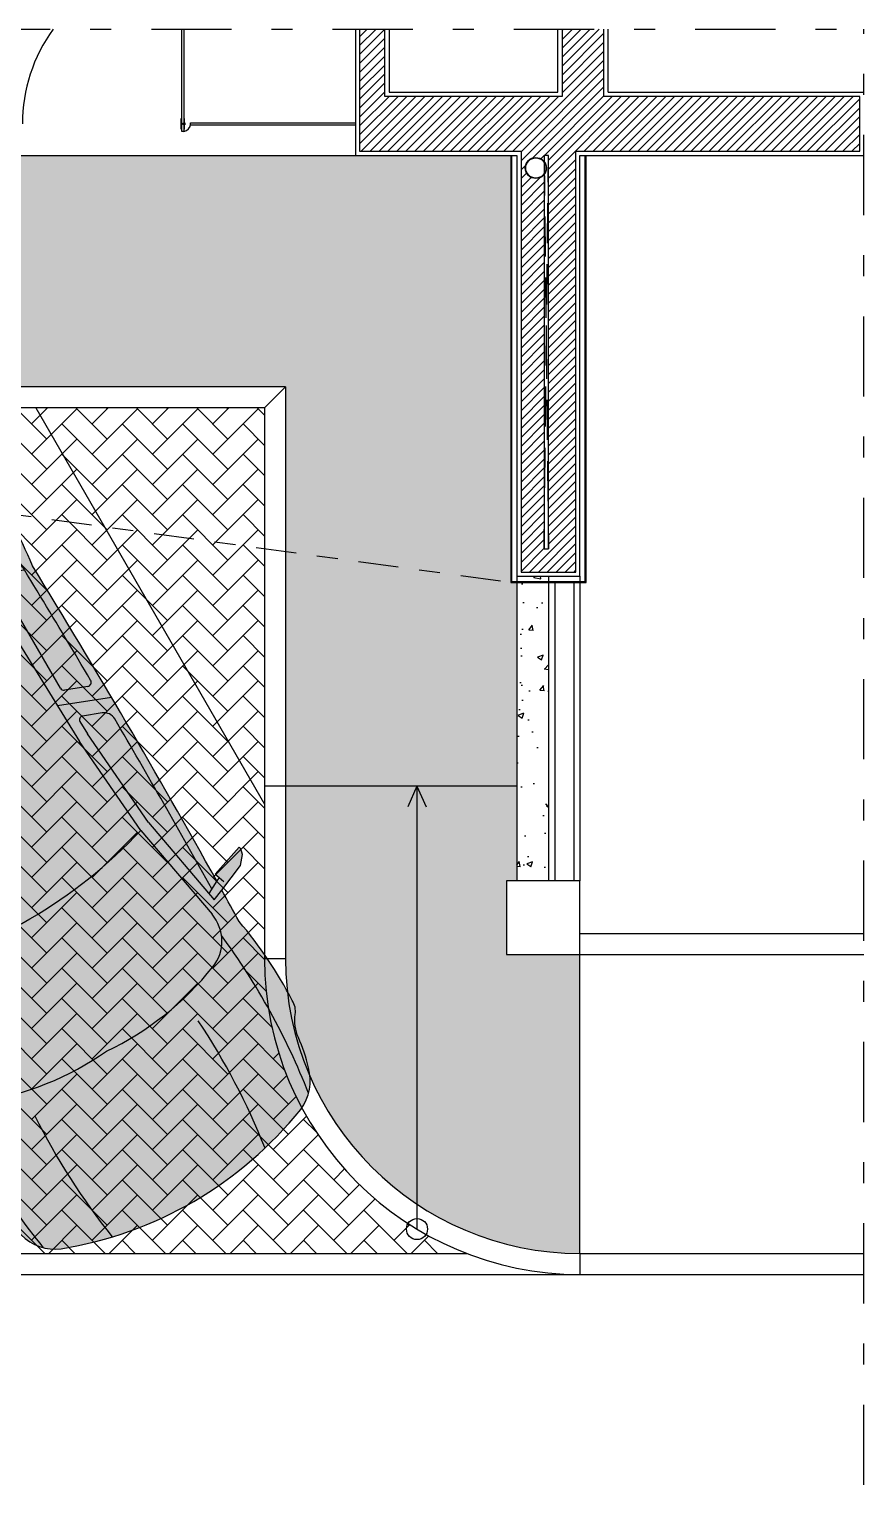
# Model space of a CAD drawing. Header units: millimetres. Extents: x 1999 to 2304, y 1614 to 1800.
# Drawn here: x 2218.99 to 2222.96, y 1618.21 to 1625.13 of the extents above; entities that cross this region are included whole.
import ezdxf

# ---------------------------------------------------------------- set-up
doc = ezdxf.new("R2010")
doc.units = ezdxf.units.MM
doc.header["$LTSCALE"] = 0.03
doc.linetypes.add('DASHDOT', pattern=[25.4, 12.7, -6.35, 0, -6.35])
doc.linetypes.add('HIDDEN', pattern=[9.524999999999999, 6.35, -3.175])
for name, color, linetype in [('Esquadrias', 3, 'Continuous'), ('Layout', 6, 'Continuous'), ('PL09', 9, 'Continuous'), ('PL1', 1, 'Continuous'), ('PL2', 2, 'Continuous'), ('PL250', 250, 'Continuous'), ('PL251', 251, 'Continuous'), ('PL3', 3, 'Continuous'), ('PL5', 5, 'Continuous'), ('Projeção', 250, 'HIDDEN'), ('Vegetação', 84, 'Continuous')]:
    doc.layers.add(name, color=color, linetype=linetype)

# ---------------------------------------------------------------- blocks, each defined once
blk = doc.blocks.new('Golf')
at = {"layer": 'PL09'}
h = blk.add_hatch(color=256, dxfattribs=at)
h.dxf.hatch_style = 1
h.paths.add_polyline_path([(-0.1123637069275923, 0.6521292059292967, 0.2905685921445395), (-0.2617140783826533, 0.7738705742307235), (-0.4281392513786866, 0.800538352916289, -0.1436462014439219), (-0.5304704225152694, 0.8425872894229829, 0.1817902554519331), (-0.5944032343444268, 0.8634596458727519, 0.1817902554519313), (-0.658336046173583, 0.8843320023225218, 0.03204771131710336), (-1.110327958471606, 0.8548542689117729, 0.01070415972296326), (-2.845857988880669, 0.8595609195450815), (-2.836796630563356, 0.8774849284856717), (-2.813866437949307, 0.8694153489084148), (-2.761197050436626, 1.03299859240837), (-2.772169837907952, 1.035192029186482), (-2.798504531664292, 1.029708440718026), (-2.839103856783669, 0.9935167304023603), (-2.895132744312882, 0.8586096295250978, 0.001052035630664736), (-3.065684274718042, 0.8548542689117791, 0.05628310886120871), (-3.517676187016245, 0.884332002322521, 0.1817902554515333), (-3.581608998845255, 0.8634596458727475, -0.1436462014439163), (-3.683940169981834, 0.8214107093660563, 0.052221448360199), (-3.832105343397587, 0.7900032554081178, 0.2362217578654023), (-3.985096203067922, 0.6587870311341351, 0.09191350289279088), (-4.10723085523126, 1.332267629550188e-15, 0.09191350289279067), (-3.985096203067923, -0.6587870311341324, 0.2362217578654066), (-3.832105343397587, -0.7900032554081196, 0.05222144836019847), (-3.683940169981836, -0.8214107093660563, -0.1436462014439254), (-3.581608998845252, -0.8634596458727537, 0.1817902554519308), (-3.517676187016094, -0.8843320023225201, 0.05628310886118666), (-3.065684274718069, -0.8548542689117693, 0.001052035630664899), (-2.895132744312883, -0.8586096295250987), (-2.839103856783674, -0.993516730402357), (-2.798504531664293, -1.029708440718025), (-2.772169837907952, -1.035192029186481), (-2.761197050436627, -1.032998592408371), (-2.813866437949307, -0.8694153489084157), (-2.836796630563356, -0.8774849284856737), (-2.845857988880673, -0.8595609195450824, 0.01070415972296311), (-1.110327958471635, -0.8548542689117729, 0.03204771131711602), (-0.6583360461734329, -0.8843320023225227, 0.1817902554515202), (-0.5944032343444263, -0.8634596458727537, 0.1817902554519299), (-0.5304704225152703, -0.8425872894229838, -0.1436462014439235), (-0.4281392513786866, -0.8005383529162882), (-0.2617140783826541, -0.7738705742307226, 0.2905685921455879), (-0.1123637069273731, -0.6521292059286385, 0.07496713034508877), (4.440892098500626e-16, -4.440892098500626e-16, 0.07496713034516757)])
at = {"layer": 'PL250', "linetype": 'ByBlock'}
for p, q in [((-2.917826448134323, 0.8039674275159674), (-2.895132744312882, 0.8586096295250982)), ((-2.845857988880669, 0.859560919545082), (-2.87761007635577, 0.7967530402121807)), ((-2.836796630563356, 0.8774849284856725), (-2.864341266055144, 0.8871784200218646)), ((-1.840671863972924, 0.865890840706349), (-1.746314406173053, 0.6236157864748788)), ((-2.442721508637536, 0.7187386788276127), (-2.917826448134323, 0.8039674275159674)), ((-1.881839035788865, 0.789941911087652), (-1.847496256890668, 0.7017623562964717)), ((-1.738508598744734, 0.7939080730272285), (-1.698111431555001, 0.6901830882735138)), ((-1.110327958471608, 0.8120997203958085), (-1.051372491650107, 0.6776631456071411)), ((-1.090676136197774, 0.8101345381684266), (-1.032582475293202, 0.6776631456071411)), ((-0.888572854726283, 0.6826297008676805), (-0.7776559797818439, 0.7812633616863012)), ((-2.456477784229222, 0.6681619573103494), (-2.971799095504562, 0.7606050933024908)), ((-2.442721508637536, 0.7187386788276127), (-1.931774129517858, 0.6794350342799456)), ((-0.3108408261425875, 0.6289013934486982), (-0.1971198491827675, 0.6927030348619299)), ((-2.456477784229222, 0.6681619573103494), (-1.945530405109544, 0.6288583127626823)), ((-0.4209985415812016, 0.5879300069060649), (-1.945530405109544, 0.6288583127626823)), ((-1.864442359951343, 0.6776631456071411), (-1.931774129517858, 0.6794350342799456)), ((-1.679799402395265, 0.6776631456071429), (-0.9016318382790178, 0.6776631456071411)), ((-0.4209985415812016, 0.5865251393693531), (-0.4209985415812016, 0.004650120748996157)), ((-0.6878137795841814, 0.007354127419252988), (-0.3526208677544482, 0.003957155506425038)), ((-0.3526208677544482, -0.003957155506423747), (-0.3526208677544482, 0.003957155506425038)), ((-0.6878137795841814, -0.007354127419251698), (-0.3526208677544482, -0.003957155506423747)), ((-0.4209985415812016, -0.5865251393693536), (-0.4209985415812016, -0.004650120748994867)), ((-0.4209985415812016, -0.5879300069060653), (-1.945530405109544, -0.6288583127626828)), ((-2.456477784229222, -0.6681619573103499), (-2.971799095504563, -0.7606050933024895)), ((-2.456477784229222, -0.6681619573103499), (-1.945530405109544, -0.6288583127626828)), ((-2.442721508637536, -0.7187386788276113), (-1.931774129517858, -0.6794350342799442)), ((-1.864442359951343, -0.6776631456071416), (-1.931774129517858, -0.6794350342799442)), ((-1.840671863972924, -0.8658908407063477), (-1.746314406173055, -0.6236157864748775)), ((-1.738508598744734, -0.793908073027229), (-1.698111431555001, -0.6901830882735143)), ((-1.679799402395265, -0.6776631456071416), (-0.9016318382790178, -0.6776631456071416)), ((-1.110327958471608, -0.8120997203958089), (-1.051372491650107, -0.6776631456071416)), ((-1.090676136197775, -0.8101345381684253), (-1.032582475293203, -0.6776631456071416)), ((-0.888572854726283, -0.6826297008676792), (-0.7776559797818439, -0.7812633616862998)), ((-0.3108408261425879, -0.6289013934486969), (-0.1971198491827675, -0.6927030348619285)), ((-2.442721508637536, -0.7187386788276113), (-2.917826448134324, -0.8039674275159661)), ((-1.881839035788865, -0.7899419110876507), (-1.847496256890668, -0.7017623562964703)), ((-2.917826448134324, -0.8039674275159661), (-2.895132744312883, -0.8586096295250982)), ((-2.845857988880673, -0.859560919545082), (-2.87761007635577, -0.7967530402121812)), ((-2.836796630563356, -0.8774849284856732), (-2.864341266055144, -0.8871784200218651))]:
    blk.add_line(p, q, dxfattribs=at)
for centre, radius, start, end in [((-3.436787112025752, -2.536104730863376), 3.304103639488314, 83.82630271985256, 98.71944935787128), ((-3.006498463441089, 0.5671745741669623), 0.1965182227383378, 79.82992158128039, 158.9467679539441), ((-2.088006116594871, -39.67215715659759), 40.49994166442286, 89.78573920521413, 91.10027736022765), ((-1.936775123268074, 0.7685462722652703), 0.05895546682150134, 21.27913210521014, 89.785739205226), ((-1.720196569584999, 0.8010399526346885), 0.01965182227383378, 89.61184091553021, 201.2791321052088), ((-2.002434902831996, -40.85924461382935), 41.68089242592742, 88.32993843792981, 89.61184091553899), ((-0.7881198107085448, 0.7901932754872207), 0.01375627559168365, 319.522303284962, 88.20633579245364), ((-1.863977083134432, 0.6953436646497584), 0.01768664004645042, 268.492564241225, 21.27913210521013), ((-0.08358954857856915, 0.2659795963411076), 0.4835562338933234, 101.1159342298293, 130.9803993930132), ((-0.1724103010989624, 0.6354744400848913), 0.0623351732704758, 15.12619538524004, 113.3532023851603), ((-1.837797300414478, 0.1173059788433137), 1.448813779513265, 158.9467679539435, 184.6441460620598), ((-0.233856685058623, 1.533495552763497e-15), 2.320880210539767, 163.2682277519348, 180), ((-1.679799402395265, 0.6973149678809756), 0.01965182227383378, 201.2791321052101, 270), ((-0.9016318382790178, 0.6973149678809756), 0.01965182227383378, 270, 311.6453345622267), ((-0.362043074759701, 0.5865251393693531), 0.05895546682150134, 130.9803993930132, 180), ((-0.2819944174940088, 0.5774851336059166), 0.05895546682150134, 119.2940243961833, 197.2941589668401), ((-2.246970370822059, -0.04295799031433514), 2.168788565795953, 1.13495273370727, 19.70197231278585), ((-2.285273149867287, -0.04978316203088109), 2.040232834521922, 1.398197377425652, 17.38909123338935), ((-3.575132297463373, -2.848502687024871), 3.304103639488314, 86.54404238915093, 98.41366915892007), ((-0.233856685058623, -2.42861286636753e-16), 2.320880210539767, 180, 196.7317722480652), ((-0.6878137795841814, 1.533495552763497e-15), 0.02968921448069305, 13.76027932039011, 346.2397206796099), ((-0.6878137795841814, 1.533495552763497e-15), 0.007354127419251147, 90, 270), ((-1.837797300414478, -0.1173059788433142), 1.448813779513265, 175.3558539379401, 201.0532320460564), ((-2.285273149867287, 0.04978316203088238), 2.040232834521922, 342.6109087666106, 358.6018026225743), ((-2.246970370822059, 0.04295799031433465), 2.168788565795953, 340.2980276872142, 358.8650472662927), ((-3.575132297463372, 2.848502687024872), 3.304103639488314, 261.5863308410799, 273.4559576108491), ((-0.3620430747597014, -0.5865251393693536), 0.05895546682150134, 180, 229.0196006069868), ((-0.2819944174940088, -0.5774851336059152), 0.05895546682150134, 162.7058410331599, 240.7059756038167), ((-3.006498463441089, -0.5671745741669609), 0.1965182227383378, 201.0532320460558, 280.1700784187196), ((-1.863977083134432, -0.695343664649757), 0.01768664004645042, 338.7208678947899, 91.50743575877499), ((-1.679799402395265, -0.6973149678809742), 0.01965182227383378, 90, 158.72086789479), ((-0.9016318382790178, -0.6973149678809725), 0.01965182227383378, 48.35466543777331, 90), ((-0.08358954857856915, -0.2659795963411062), 0.4835562338933234, 229.0196006069867, 258.8840657701708), ((-0.1724103010989633, -0.6354744400848917), 0.0623351732704758, 246.6467976148397, 344.87380461476), ((-3.436787112025752, 2.536104730863375), 3.304103639488314, 261.2805506421287, 276.1736972801475), ((-2.088006116594864, 39.67215715659759), 40.49994166442286, 268.8997226397723, 270.2142607947859), ((-1.936775123268075, -0.768546272265269), 0.05895546682150134, 270.214260794774, 338.7208678947899), ((-1.720196569584999, -0.8010399526346872), 0.01965182227383378, 158.7208678947914, 270.3881590844697), ((-2.002434902831989, 40.85924461382934), 41.68089242592742, 270.388159084461, 271.6700615620702), ((-0.7881198107085448, -0.7901932754872194), 0.01375627559168365, 271.7936642075463, 40.47769671503792)]:
    blk.add_arc(centre, radius, start, end, dxfattribs=at)
at = {"layer": 'PL5'}
blk.add_lwpolyline([(-0.1123637069275923, 0.6521292059292967, 0.2905685921445395), (-0.2617140783826533, 0.7738705742307235), (-0.4281392513786866, 0.800538352916289, -0.1436462014439219), (-0.5304704225152694, 0.8425872894229829, 0.1817902554519331), (-0.5944032343444268, 0.8634596458727519, 0.1817902554519313), (-0.658336046173583, 0.8843320023225218, 0.03204771131710336), (-1.110327958471606, 0.8548542689117729, 0.01070415972296326), (-2.845857988880669, 0.8595609195450815), (-2.836796630563356, 0.8774849284856718), (-2.813866437949307, 0.8694153489084147), (-2.761197050436626, 1.03299859240837), (-2.772169837907952, 1.035192029186482), (-2.798504531664292, 1.029708440718026), (-2.839103856783669, 0.99351673040236), (-2.895132744312882, 0.8586096295250978, 0.001052035630664736), (-3.065684274718042, 0.8548542689117791, 0.05628310886120871), (-3.517676187016245, 0.884332002322521, 0.1817902554515333), (-3.581608998845255, 0.8634596458727475, -0.1436462014439163), (-3.683940169981834, 0.8214107093660563, 0.052221448360199), (-3.832105343397587, 0.7900032554081178, 0.2362217578654023), (-3.985096203067922, 0.6587870311341351, 0.09191350289279088), (-4.10723085523126, 1.332267629550188e-15, 0.09191350289279065), (-3.985096203067923, -0.6587870311341324, 0.2362217578654066), (-3.832105343397587, -0.7900032554081196, 0.05222144836019847), (-3.683940169981836, -0.8214107093660563, -0.1436462014439254), (-3.581608998845252, -0.8634596458727537, 0.1817902554519308), (-3.517676187016094, -0.8843320023225201, 0.05628310886118666), (-3.065684274718069, -0.8548542689117693, 0.001052035630664899), (-2.895132744312883, -0.8586096295250987), (-2.839103856783673, -0.9935167304023573), (-2.798504531664293, -1.029708440718025), (-2.772169837907952, -1.035192029186481), (-2.761197050436627, -1.03299859240837), (-2.813866437949307, -0.8694153489084155), (-2.836796630563356, -0.8774849284856736), (-2.845857988880673, -0.8595609195450824, 0.01070415972296311), (-1.110327958471635, -0.8548542689117729, 0.03204771131711602), (-0.6583360461734329, -0.8843320023225227, 0.1817902554515202), (-0.5944032343444263, -0.8634596458727537, 0.1817902554519299), (-0.5304704225152703, -0.8425872894229838, -0.1436462014439235), (-0.4281392513786866, -0.8005383529162882), (-0.2617140783826541, -0.7738705742307226, 0.2905685921455879), (-0.1123637069273731, -0.6521292059286385, 0.07496713034508877), (4.440892098500626e-16, -4.440892098500626e-16, 0.07496713034516757)], format="xyb", close=True, dxfattribs=at)

msp = doc.modelspace()

# ---------------------------------------------------------------- hatches: boundary and pattern name
at = {"layer": 'PL09'}
h = msp.add_hatch(color=256, dxfattribs=at)
h.dxf.hatch_style = 1
h.paths.add_polyline_path([(2221.285259431536, 1624.528885389607), (2221.285259431538, 1622.499885389607), (2221.643259431537, 1622.499885389607), (2221.643259431537, 1624.528885389607), (2221.639259431537, 1624.528885389607), (2221.639259431537, 1622.503885389607), (2221.289259431536, 1622.503885389607), (2221.289259431536, 1624.528885389607)])
at = {"layer": 'PL1'}
h = msp.add_hatch(dxfattribs=at)
h.set_pattern_fill('_USER', color=251, scale=0.03, angle=45, pattern_type=0)
h.set_pattern_definition([(45, (174.6691626780557, -0.9525068782188555), (-0.02121320343559642, 0.02121320343559643), [])])
h.paths.add_polyline_path([(2221.464259431536, 1624.528885389607), (2221.464259431536, 1622.658885389608), (2221.444259431536, 1622.658885389608), (2221.444259431536, 1624.438885389608, -0.7207592200614191), (2221.354259431536, 1624.468885389608, -0.720759220061943), (2221.444259431536, 1624.498885389607), (2221.444259431536, 1624.528885389607)], flags=16)
h.paths.add_polyline_path([(2221.452259431536, 1624.468885389608, -1), (2221.356259431536, 1624.468885389608, -0.7429545911624872), (2221.444259431536, 1624.49541838793, -0.1474768247781638)], flags=0)
h.paths.add_polyline_path([(2221.728259431537, 1625.128885389607), (2221.529259431537, 1625.128885389607), (2221.529259431537, 1624.808885389607), (2220.686259431537, 1624.808885389607), (2220.686259431537, 1625.128885389606), (2220.566259431537, 1625.128885389606), (2220.566259431536, 1624.548885389608), (2221.334259431536, 1624.548885389607), (2221.334259431536, 1622.548885389607), (2221.594259431537, 1622.548885389607), (2221.594259431537, 1624.548885389607), (2222.944259431536, 1624.548885389607), (2222.944259431536, 1624.808885389607), (2221.728259431537, 1624.808885389607)])
at = {"layer": 'PL251', "ltscale": 100}
h = msp.add_hatch(dxfattribs=at)
h.set_pattern_fill('AR-HBONE', color=256, scale=0.001)
h.set_pattern_definition([(45, (174.6691626780557, -0.9525068782188555), (1.4210854715202e-17, 0.1436840979371065), [0.3048, -0.1016]), (135, (174.7410046780558, -0.8806648782187949), (1.4210854715202e-17, 0.1436840979371065), [0.3048, -0.1016])])
h.paths.add_polyline_path([(2221.285259431536, 1624.528885389607), (2220.546259431536, 1624.528885389608), (2218.179259431537, 1624.528885389607), (2215.602259431538, 1624.528885389607), (2213.102259431538, 1624.528885389607), (2213.102259431538, 1624.428885389607), (2210.841759431537, 1624.428885389608), (2210.841759431537, 1624.528885389608), (2208.041759431536, 1624.528885389609), (2207.809259431537, 1624.528885389609), (2207.809259431537, 1624.428885389609), (2207.809259431537, 1623.828885389602), (2211.067259431535, 1623.828885389604), (2211.867259431535, 1623.428885389605), (2220.214259431536, 1623.428885389611), (2220.214259431536, 1621.531885389608), (2221.314259431536, 1621.531885389607), (2221.314259431536, 1622.499885389607), (2221.285259431536, 1622.499885389607)])
h.paths.add_polyline_path([(2220.839259431536, 1621.531885389607), (2220.214259431536, 1621.531885389608), (2220.214259431536, 1620.710885389607, 0.2511252382339993), (2220.839259431536, 1619.544963007971)])
h.paths.add_polyline_path([(2221.614259431537, 1620.731885389608), (2221.264259431537, 1620.731885389608), (2221.264259431537, 1621.081885389608), (2221.314259431536, 1621.081885389608), (2221.314259431536, 1621.531885389607), (2220.839259431536, 1621.531885389607), (2220.839259431536, 1619.544963007971, 0.1477223247984838), (2221.614259431536, 1619.310885389607)])
h.paths.add_polyline_path([(2211.067259431537, 1623.828885389604), (2208.540759431534, 1623.828885389602), (2208.539281205781, 1623.620307739818), (2209.209259431536, 1623.428885389603), (2211.067259431537, 1623.428885389605)], flags=17)
h.paths.add_polyline_path([(2211.067259431537, 1623.828885389604), (2211.067259431537, 1623.428885389605), (2211.867259431535, 1623.428885389605)], flags=17)
h.paths.add_polyline_path([(2209.209259431536, 1623.428885389603), (2208.539281205781, 1623.620307739818), (2208.518661628143, 1620.710885389609), (2209.209259431536, 1620.710885389609)])
h.paths.add_polyline_path([(2208.539281205781, 1623.620307739818), (2207.809259431537, 1623.828885389602), (2207.809259431537, 1622.249885389609), (2207.809259431537, 1620.710885389609), (2208.518661628143, 1620.710885389609)])
h.paths.add_polyline_path([(2208.540759431534, 1623.828885389602), (2207.809259431537, 1623.828885389602), (2208.539281205781, 1623.620307739818)], flags=17)
h.paths.add_polyline_path([(2208.518661628143, 1620.710885389609), (2207.809259431537, 1620.710885389609), (2207.809259431537, 1619.310885389609, 0.1318230326302703), (2208.510072216641, 1619.498919449397)])
h.paths.add_polyline_path([(2209.209259431536, 1620.710885389609), (2208.518661628143, 1620.710885389609), (2208.510072216641, 1619.498919449397, 0.2677695395771247)])
at = {"layer": 'PL251'}
h = msp.add_hatch(dxfattribs=at)
h.set_pattern_fill('AR-HBONE', color=256, scale=0.001)
h.set_pattern_definition([(45, (174.6691626780555, -0.9525068782190829), (1.4210854715202e-17, 0.1436840979371065), [0.3048, -0.1016]), (135, (174.7410046780556, -0.8806648782190223), (1.4210854715202e-17, 0.1436840979371065), [0.3048, -0.1016])])
edge = h.paths.add_edge_path()
edge.add_line((2220.114259431536, 1623.328885389611), (2209.309259431536, 1623.328885389603))
edge.add_line((2209.309259431536, 1623.328885389603), (2209.309259431536, 1620.710885389609))
edge.add_arc((2207.809259431536, 1620.710885389609), 1.5, 291.0394697813289, 359.9999999999913, ccw=False)
edge.add_line((2208.34777591225, 1619.310885389609), (2221.075742950823, 1619.310885389607))
edge.add_arc((2221.614259431537, 1620.710885389607), 1.500000000000101, 179.9999999999913, 248.9605302186823, ccw=False)
edge.add_line((2220.114259431536, 1620.710885389608), (2220.114259431536, 1623.328885389611))
at = {"layer": 'Vegetação'}
h = msp.add_hatch(dxfattribs=at)
h.set_pattern_fill('AR-CONC', color=256, scale=0.0015)
h.set_pattern_definition([(49.99999999999999, (174.6691626780555, -0.9525068782190829), (0.273277003494006, -0.02390862830835463), [0.028575, -0.314325]), (355, (174.6691626780555, -0.9525068782190829), (-0.05286513213745402, 0.2865852678585527), [0.02286, -0.251460876255]), (100.4514447, (174.6919356885555, -0.9544992584690135), (0.2204118706355299, 0.2626766278682927), [0.0242850132, -0.2671353668999999]), (46.18420000000002, (174.6691626780555, -0.8763068782191112), (0.4066185613381949, -0.06306349189909072), [0.04286249999999994, -0.4714874999999995]), (96.63555760999992, (174.7030475280555, -0.8815621282190023), (0.3561062010772545, 0.3711391868965823), [0.03642753471, -0.40070341224]), (351.1841511700001, (174.6691626780555, -0.8763068782191112), (0.3561062010974655, 0.371139186878299), [0.034289950605, -0.37718959788]), (21, (174.7072626780555, -0.8953568782189905), (0.2274215869036987, -0.1533977972806314), [0.028575, -0.314325]), (326.0000000000001, (174.7072626780555, -0.8953568782189905), (0.09270304252147062, 0.2762819491834789), [0.02286, -0.25146]), (71.45144499999999, (174.7262144769554, -0.9081400280690559), (0.3201246289180742, 0.1228841533288579), [0.0242850132, -0.2671349064]), (37.50000000000001, (174.6691626780555, -0.9525068782190829), (0.004632904875887725, 0.1268325583097297), [0, -0.248412, 0, -0.25527, 0, -0.2524125]), (7.499999999999999, (174.6691626780555, -0.9525068782190829), (0.1002294937654586, 0.1502708622271793), [0, -0.145542, 0, -0.242697, 0, -0.09620250000000001]), (327.5, (174.5841996780555, -0.9525068782190829), (0.2033858927503071, -0.008593115989010166), [0, -0.09525, 0, -0.29718, 0, -0.394335]), (317.5, (174.5460996780555, -0.9525068782190829), (0.2221937720790271, 0.03813973654999955), [0, -0.123825, 0, -0.197358, 0, -0.280035])])
h.paths.add_polyline_path([(2221.464259431536, 1622.528885389607), (2221.314259431536, 1622.528885389607), (2221.314259431536, 1621.081885389608), (2221.464259431536, 1621.081885389608)])

# ---------------------------------------------------------------- linework, layer by layer
at = {"color": 5, "linetype": 'DASHDOT'}
for p in [(2218.714259431536, 1625.128885389607), (2222.964259431536, 1618.210885389607)]:
    msp.add_line(p, (2222.964259431536, 1625.128885389607), dxfattribs=at)
at = {"layer": 'Esquadrias', "color": 6}
for p, q in [((2219.717817747345, 1624.653885389608), (2219.717817747345, 1624.703885389607)), ((2219.717817747345, 1624.703885389607), (2219.720817747345, 1624.703885389607)), ((2219.733817747344, 1624.703885389607), (2219.730817747344, 1624.703885389607)), ((2219.733817747344, 1624.653885389608), (2219.733817747344, 1624.703885389607)), ((2219.720817747345, 1624.653885389608), (2219.717817747345, 1624.653885389608)), ((2219.733817747344, 1624.653885389608), (2219.730817747344, 1624.653885389608))]:
    msp.add_line(p, q, dxfattribs=at)
at = {"layer": 'Esquadrias'}
for p, q in [((2219.762759431511, 1624.673885389606), (2219.762759431511, 1624.683885389608)), ((2219.762759431511, 1624.683885389608), (2220.546259431537, 1624.683885389608)), ((2219.762759431511, 1624.673885389606), (2220.546259431537, 1624.673885389606)), ((2221.494259431536, 1622.499885389607), (2221.494259431536, 1621.081885389608)), ((2221.584259431536, 1622.499885389607), (2221.584259431536, 1621.081885389608))]:
    msp.add_line(p, q, dxfattribs=at)
msp.add_lwpolyline([(2219.730918577413, 1625.128885389607), (2219.730817747347, 1624.642109789671), (2219.720817747345, 1624.642109789671), (2219.720918577411, 1625.128885389607)], dxfattribs=at)
at = {"layer": 'Esquadrias', "color": 6}
for points in [[(2219.716555184253, 1624.674048478837), (2219.717817747345, 1624.674048478837), (2219.717817747345, 1624.683722300377), (2219.716555184253, 1624.683722300377)], [(2219.735080310436, 1624.674048478837), (2219.733817747344, 1624.674048478837), (2219.733817747344, 1624.683722300377), (2219.735080310436, 1624.683722300377)]]:
    msp.add_lwpolyline(points, close=True, dxfattribs=at)
msp.add_circle((2219.725983458231, 1624.678885389607), 0.002937922442015406, dxfattribs=at)
at = {"layer": 'Esquadrias', "color": 250}
for centre, radius, start, end in [((2219.726011827295, 1624.678873584284), 0.7632523958754129, 143.8715398460081, 179.9991137987967), ((2219.725213959561, 1624.679236373355), 0.03754711245288991, 278.5832822167399, 359.4644014154229)]:
    msp.add_arc(centre, radius, start, end, dxfattribs=at)
at = {"layer": 'PL1'}
for p, q in [((2220.546259431537, 1625.128885389607), (2220.546259431536, 1624.528885389607)), ((2220.706259431537, 1625.128885389607), (2220.706259431537, 1624.828885389608)), ((2221.509259431537, 1624.828885389607), (2221.509259431537, 1625.128885389607)), ((2221.748259431537, 1624.828885389607), (2221.748259431537, 1625.128885389607)), ((2220.706259431537, 1624.828885389607), (2221.509259431537, 1624.828885389607)), ((2221.748259431537, 1624.828885389607), (2222.964259431536, 1624.828885389607)), ((2220.546259431536, 1624.528885389608), (2221.314259431536, 1624.528885389607)), ((2221.314259431536, 1624.528885389607), (2221.314259431536, 1622.528885389607)), ((2221.444259431536, 1624.528885389607), (2221.444259431536, 1622.658885389608)), ((2221.464259431536, 1624.528885389607), (2221.444259431537, 1624.528885389607)), ((2221.464259431536, 1622.658885389608), (2221.464259431536, 1624.528885389607)), ((2221.614259431537, 1624.528885389607), (2222.964259431536, 1624.528885389607)), ((2221.614259431537, 1622.528885389607), (2221.614259431537, 1624.528885389607)), ((2221.444259431536, 1622.658885389608), (2221.464259431536, 1622.658885389608)), ((2221.314259431536, 1622.528885389607), (2221.614259431537, 1622.528885389607))]:
    msp.add_line(p, q, dxfattribs=at)
at = {"layer": 'PL1', "color": 6}
for points in [[(2220.566259431537, 1625.128885389607), (2220.566259431536, 1624.548885389608), (2221.334259431536, 1624.548885389607), (2221.334259431536, 1622.548885389607), (2221.594259431537, 1622.548885389607), (2221.594259431537, 1624.548885389607), (2222.944259431536, 1624.548885389607), (2222.944259431536, 1624.808885389607), (2221.728259431537, 1624.808885389607), (2221.728259431537, 1625.128885389607)], [(2221.529259431537, 1625.128885389607), (2221.529259431537, 1624.808885389607), (2220.686259431537, 1624.808885389607), (2220.686259431537, 1625.128885389607)]]:
    msp.add_lwpolyline(points, dxfattribs=at)
at = {"layer": 'PL2'}
msp.add_lwpolyline([(2221.264259431537, 1620.731885389608), (2221.614259431537, 1620.731885389608), (2221.614259431537, 1621.081885389608), (2221.264259431537, 1621.081885389608)], close=True, dxfattribs=at)
at = {"layer": 'PL250'}
for p, q in [((2218.179259431537, 1624.528885389607), (2220.546259431536, 1624.528885389606)), ((2220.114259431537, 1623.328885389611), (2209.309259431537, 1623.328885389603)), ((2219.026933154509, 1623.328885389611), (2220.114259431537, 1621.445581033394)), ((2220.114259431537, 1623.328885389611), (2220.114259431536, 1620.710885389608)), ((2221.314259431536, 1622.528885389607), (2221.314259431536, 1622.503885389607)), ((2221.314259431536, 1622.499885389607), (2221.314259431536, 1621.081885389608)), ((2221.314259431536, 1621.531885389607), (2220.214259431536, 1621.531885389608)), ((2220.839259431536, 1621.531885389608), (2220.795625808444, 1621.433824707905)), ((2220.839259431536, 1621.531885389608), (2220.839259431536, 1619.426605435703)), ((2220.839259431536, 1621.531885389608), (2220.882893054629, 1621.433824707905)), ((2221.614259431537, 1620.731885389608), (2222.964259431536, 1620.731885389608)), ((2221.614259431536, 1619.310885389607), (2221.614259431537, 1620.731885389608)), ((2206.255259431537, 1619.210885389607), (2222.964259431536, 1619.210885389607))]:
    msp.add_line(p, q, dxfattribs=at)
msp.add_circle((2220.839259431536, 1619.426605435703), 0.05, dxfattribs=at)
msp.add_arc((2221.614259431536, 1620.710885389607), 1.5, 180, 270, dxfattribs=at)
at = {"layer": 'PL251'}
for p, q in [((2220.214259431536, 1623.428885389611), (2209.209259431536, 1623.428885389603)), ((2220.114259431537, 1623.328885389611), (2220.214259431536, 1623.428885389611)), ((2220.214259431536, 1623.428885389611), (2220.214259431536, 1620.710885389608)), ((2220.214259431536, 1621.531885389608), (2220.114259431536, 1621.531885389608)), ((2221.614259431537, 1620.831885389608), (2222.964259431536, 1620.831885389608)), ((2220.214259431536, 1620.710885389601), (2220.114259431536, 1620.710885389601)), ((2208.34777591225, 1619.310885389609), (2221.075742950823, 1619.310885389607)), ((2221.614259431536, 1619.310885389607), (2222.964259431536, 1619.310885389607)), ((2221.614259431536, 1619.310885389607), (2221.614259431536, 1619.210885389607))]:
    msp.add_line(p, q, dxfattribs=at)
msp.add_arc((2221.614259431536, 1620.710885389607), 1.4, 180, 270, dxfattribs=at)
at = {"layer": 'PL3'}
for points in [[(2221.285259431536, 1624.528885389607), (2221.285259431536, 1622.499885389607), (2221.643259431537, 1622.499885389607), (2221.643259431537, 1624.528885389607)], [(2221.289259431536, 1624.528885389607), (2221.289259431536, 1622.503885389607), (2221.639259431537, 1622.503885389607), (2221.639259431537, 1624.528885389607)]]:
    msp.add_lwpolyline(points, dxfattribs=at)
for radius in [0.05, 0.048]:
    msp.add_circle((2221.404259431536, 1624.468885389608), radius, dxfattribs=at)
at = {"layer": 'PL5'}
for p, q in [((2221.464259431536, 1622.528885389607), (2221.464259431536, 1622.503885389607)), ((2221.464259431536, 1622.499885389607), (2221.464259431536, 1621.081885389608)), ((2221.614259431537, 1622.528885389607), (2221.614259431537, 1622.503885389607)), ((2221.614259431537, 1622.499885389607), (2221.614259431537, 1621.081885389608))]:
    msp.add_line(p, q, dxfattribs=at)
at = {"layer": 'Projeção'}
for p, q in [((2221.444259431536, 1622.658885389608), (2221.464259431536, 1624.528885389607)), ((2221.444259431537, 1624.528885389607), (2221.464259431536, 1622.658885389608))]:
    msp.add_line(p, q, dxfattribs=at)
at = {"layer": 'Projeção', "color": 6, "linetype": 'DASHDOT', "ltscale": 0.5}
msp.add_lwpolyline([(2210.841759431537, 1624.428885389608), (2210.841759431537, 1623.928885389608), (2221.285259431536, 1622.499885389607)], dxfattribs=at)

# ---------------------------------------------------------------- block references
at = {"layer": 'Layout', "linetype": 'ByBlock', "rotation": 120.179595602192}
msp.add_blockref('Golf', (2217.713351196804, 1623.108852055927), dxfattribs=at)

doc.saveas('drawing.dxf')
